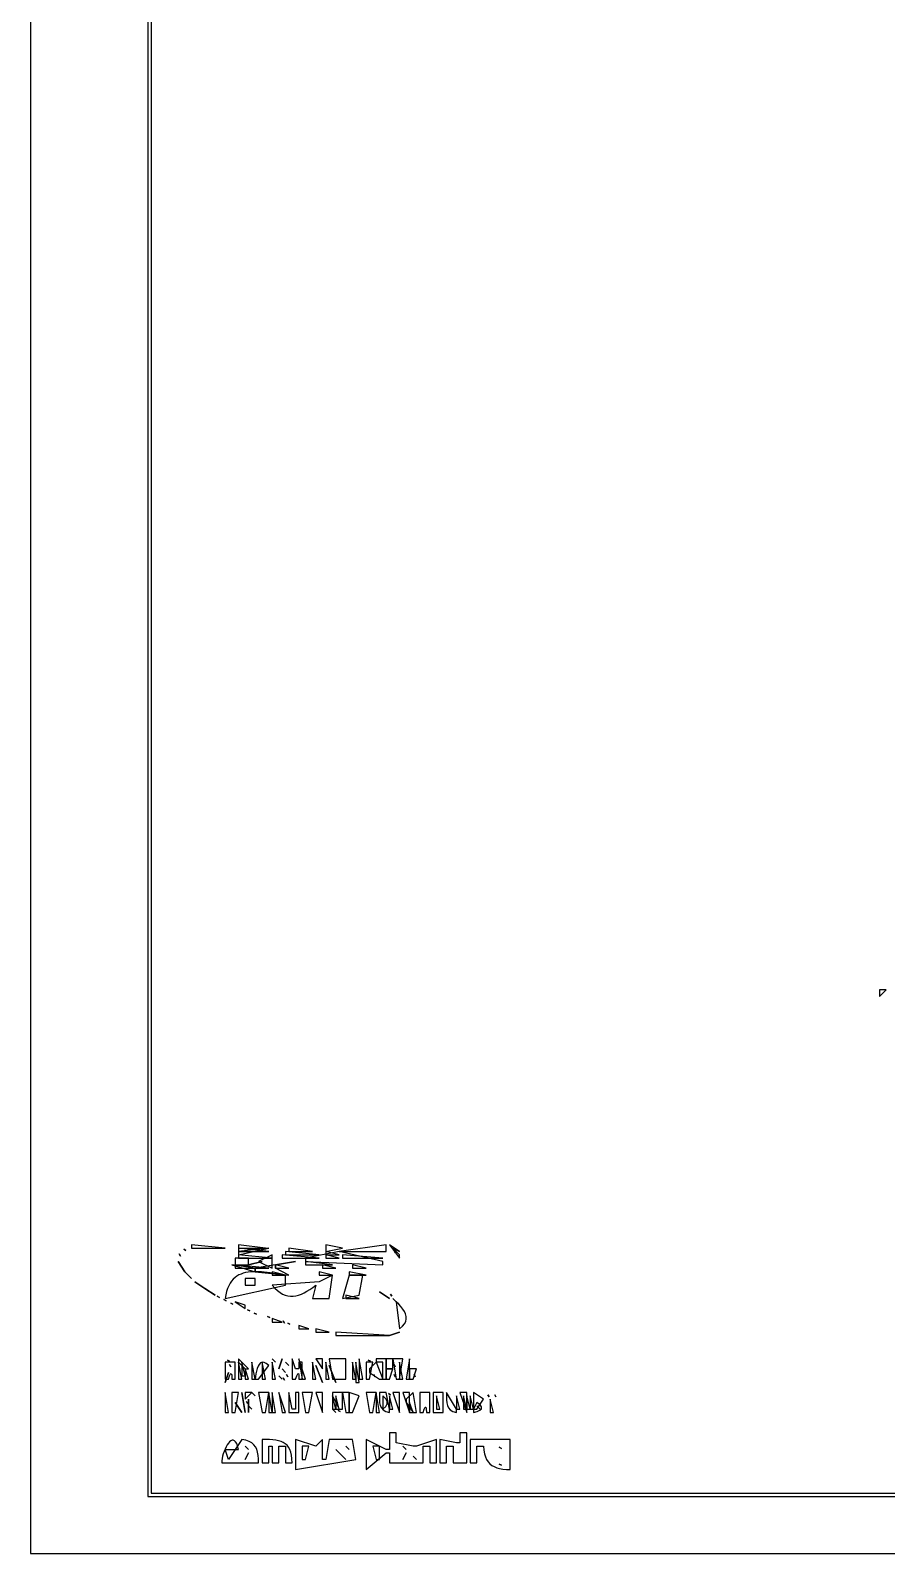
# Model space of a CAD drawing. Extents: x 0 to 1224, y 0 to 792.
# Drawn here: x 0 to 255.1, y 0 to 453.9 of the extents above; entities that cross this region are included whole.
import ezdxf

# ---------------------------------------------------------------- set-up
doc = ezdxf.new("R2010")
doc.units = 0
for name, color, linetype in [('C11', 11, 'CONTINUOUS'), ('C141', 141, 'CONTINUOUS'), ('C143', 143, 'CONTINUOUS'), ('C144', 144, 'CONTINUOUS'), ('C145', 145, 'CONTINUOUS'), ('C146', 146, 'CONTINUOUS'), ('C147', 147, 'CONTINUOUS'), ('C151', 151, 'CONTINUOUS'), ('C152', 152, 'CONTINUOUS'), ('C153', 153, 'CONTINUOUS'), ('C154', 154, 'CONTINUOUS'), ('C155', 155, 'CONTINUOUS'), ('C156', 156, 'CONTINUOUS'), ('C157', 157, 'CONTINUOUS'), ('C161', 161, 'CONTINUOUS'), ('C163', 163, 'CONTINUOUS'), ('C164', 164, 'CONTINUOUS'), ('C165', 165, 'CONTINUOUS'), ('C173', 173, 'CONTINUOUS'), ('C175', 175, 'CONTINUOUS'), ('C21', 21, 'CONTINUOUS'), ('C251', 251, 'CONTINUOUS'), ('C252', 252, 'CONTINUOUS'), ('C253', 253, 'CONTINUOUS'), ('C254', 254, 'CONTINUOUS'), ('C30', 30, 'CONTINUOUS'), ('C33', 33, 'CONTINUOUS'), ('C41', 41, 'CONTINUOUS'), ('C43', 43, 'CONTINUOUS'), ('C7', 7, 'CONTINUOUS')]:
    doc.layers.add(name, color=color, linetype=linetype)

msp = doc.modelspace()

# ---------------------------------------------------------------- linework, layer by layer
at = {"layer": 'C11'}
for points in [[(64.666664, 72.666664), (65.333336, 72.333336), (64.666664, 72.666664)], [(85, 67), (85, 66), (89, 66), (85, 67)]]:
    msp.add_lwpolyline(points, dxfattribs=at)
at = {"layer": 'C141'}
for points in [[(85, 56), (87, 51), (85, 56)], [(89, 56), (91, 51), (89, 56)], [(103, 48), (103, 42), (104, 42), (103, 48)]]:
    msp.add_lwpolyline(points, dxfattribs=at)
at = {"layer": 'C143'}
for points in [[(62, 92), (62, 91), (70, 91), (62, 92)], [(61, 88), (61, 86), (65, 86), (65, 88), (61, 88)], [(76, 90), (76, 89), (86, 89), (76, 90)], [(58.666668, 57.666668), (59.333332, 57.333332), (58.666668, 57.666668)], [(89, 58), (90, 52), (94, 52), (94, 58), (89, 58)], [(106, 58), (106, 55), (108, 55), (108, 58), (106, 58)], [(107, 47), (107, 43), (108, 43), (107, 47)], [(111, 48), (113, 42), (113, 48), (111, 48)], [(130, 47), (130, 43), (131, 43), (130, 47)], [(90, 43), (91, 42), (90, 43)]]:
    msp.add_lwpolyline(points, dxfattribs=at)
at = {"layer": 'C144'}
msp.add_lwpolyline([(96, 86), (96, 85), (100, 85), (96, 86)], dxfattribs=at)
at = {"layer": 'C145'}
for points in [[(96, 57), (96, 52), (97, 52), (96, 57)], [(106, 55), (106, 52), (107, 52), (108, 55), (106, 55)], [(74, 53), (75, 52), (74, 53)], [(90, 48), (90, 47), (92, 43), (93, 43), (93, 48), (90, 48)]]:
    msp.add_lwpolyline(points, dxfattribs=at)
at = {"layer": 'C146'}
msp.add_lwpolyline([(90, 47), (90, 43), (91, 43), (90, 47)], dxfattribs=at)
at = {"layer": 'C147'}
msp.add_lwpolyline([(76, 57), (77, 56), (76, 57)], dxfattribs=at)
at = {"layer": 'C151'}
for points in [[(67, 85), (67, 84), (77, 83), (73, 85), (73, 86), (79, 87), (67, 85)], [(88, 90), (88, 89), (92, 89), (88, 90)], [(63, 57), (63, 53), (64, 53), (63, 57)], [(97, 57), (97, 51), (98, 51), (97, 57)], [(103, 58), (103, 57), (105, 52), (106, 52), (106, 58), (103, 58)], [(59, 54), (58, 51), (59, 54)], [(106.666664, 47.666668), (107.333336, 47.333332), (106.666664, 47.666668)], [(127, 47), (127, 43), (128, 43), (127, 47)], [(113, 45), (113, 42), (114, 42), (113, 45)]]:
    msp.add_lwpolyline(points, dxfattribs=at)
at = {"layer": 'C152'}
for points in [[(62, 91), (62, 90), (71, 90), (62, 91)], [(87, 86), (87, 85), (91, 85), (87, 86)], [(62, 57), (62, 52), (63, 52), (62, 57)], [(72, 48), (72, 42), (73, 42), (72, 48)], [(95, 48), (95, 42), (96, 42), (98, 47), (95, 48)], [(116, 48), (116, 42), (117, 42), (117.3548, 42.9978), (117.6342, 43.5822), (117.8361, 43.6678), (117.9587, 43.1688), (118, 42), (119, 42), (119, 48), (118, 48), (116, 48)]]:
    msp.add_lwpolyline(points, dxfattribs=at)
at = {"layer": 'C153'}
for points in [[(71, 91), (62, 90), (62, 89), (71, 91)], [(88, 92), (88, 90), (93, 91), (88, 92)], [(86, 81), (72, 80), (72.7902, 79.1229), (73.5771, 78.389), (74.362, 77.7927), (75.1462, 77.3284), (75.9312, 76.9903), (76.7183, 76.7729), (77.5088, 76.6706), (78.304, 76.6778), (79.1054, 76.7887), (79.9142, 76.9979), (80.7319, 77.2996), (81.5598, 77.6883), (82.3991, 78.1583), (83.2514, 78.704), (84.1179, 79.3197), (85, 80), (84, 76), (89, 76), (90, 83), (86, 81)], [(94, 77), (94, 76), (98, 76), (94, 77)], [(62, 58), (62, 57), (64, 55), (65, 55), (62, 58)], [(72, 58), (73, 57), (72, 58)], [(85, 58), (87, 55), (87, 58), (85, 58)], [(63, 48), (64, 42), (63, 48)], [(132, 48), (132, 43), (133, 43), (135, 46), (132, 48)]]:
    msp.add_lwpolyline(points, dxfattribs=at)
at = {"layer": 'C154'}
for points in [[(62, 89), (62, 88), (72, 88), (62, 89)], [(75, 89), (75, 88), (86, 88), (75, 89)], [(88, 89), (88, 88), (92, 88), (88, 89)], [(61, 86), (61, 85), (71, 85), (61, 86)], [(72, 84), (72, 83), (76, 83), (72, 84)], [(73, 86), (73, 85), (77, 85), (73, 86)], [(86, 84), (86, 83), (90, 83), (86, 84)], [(95, 84), (95, 83), (100, 83), (95, 84)], [(58, 57), (58, 52), (59, 52), (59.3548, 52.9978), (59.6342, 53.5822), (59.8361, 53.6678), (59.9587, 53.1688), (60, 52), (61, 52), (61, 57), (60, 57), (58, 57)], [(64, 55), (64, 52), (65, 52), (64, 55)], [(72, 57), (72, 52), (73, 52), (72, 57)], [(78, 58), (78, 52), (79, 52), (79.3548, 52.9978), (79.6342, 53.5822), (79.8361, 53.6678), (79.9587, 53.1688), (80, 52), (81, 52), (81, 57), (80, 57), (80, 55), (79, 55), (78, 58)], [(76.333336, 53.333332), (76.666664, 52.666668), (76.333336, 53.333332)], [(114.333336, 53.333332), (114.666664, 52.666668), (114.333336, 53.333332)], [(58, 48), (58, 42), (59, 42), (58, 48)], [(66, 48), (67, 47), (66, 48)], [(68, 48), (69, 42), (70, 42), (71, 48), (68, 48)], [(74, 48), (75, 42), (76, 42), (74, 48)], [(77, 48), (77, 42), (80, 42), (80, 48), (79, 48), (79, 43), (78, 43), (77, 48)], [(81, 48), (82, 42), (83, 42), (84, 48), (81, 48)], [(85, 48), (87, 42), (87, 48), (85, 48)], [(100, 48), (101, 42), (102, 42), (103, 48), (100, 48)], [(114, 48), (112, 46), (112, 45), (114, 42), (115, 42), (114, 48)], [(120, 48), (120, 42), (123, 42), (123, 48), (120, 48)], [(124, 48), (123.9931, 46.855), (123.9958, 45.8174), (124.0578, 44.8901), (124.2289, 44.0755), (124.5588, 43.3766), (125.0975, 42.7959), (125.8946, 42.3361), (127, 42), (127, 43), (124, 48)], [(128, 48), (130, 42), (130, 48), (128, 48)], [(133, 45), (132, 43), (132, 42), (133.1029, 42.3032), (133.9126, 42.6925), (134.3681, 43.1623), (134.4085, 43.7071), (133.9728, 44.3215), (133, 45)]]:
    msp.add_lwpolyline(points, dxfattribs=at)
at = {"layer": 'C155'}
for points in [[(93, 89), (93, 88), (105, 88), (93, 89)], [(113, 58), (112, 52), (113, 52), (113, 58)], [(138.333328, 47.333332), (138.666672, 46.666668), (138.333328, 47.333332)]]:
    msp.add_lwpolyline(points, dxfattribs=at)
at = {"layer": 'C156'}
for points in [[(108.333336, 56.333332), (108.666664, 55.666668), (108.333336, 56.333332)], [(91.666664, 42.666668), (92.333336, 42.333332), (91.666664, 42.666668)]]:
    msp.add_lwpolyline(points, dxfattribs=at)
at = {"layer": 'C157'}
msp.add_lwpolyline([(104, 48), (103.9931, 46.855), (103.9958, 45.8174), (104.0578, 44.8901), (104.2289, 44.0755), (104.5588, 43.3766), (105.0975, 42.7959), (105.8946, 42.3361), (107, 42), (107, 43), (106, 48), (104, 48)], dxfattribs=at)
at = {"layer": 'C161'}
for points in [[(92, 90), (106, 90), (106, 92), (92, 90)], [(72, 89), (68, 87), (72, 85), (72, 89)], [(60, 86), (67, 84), (67, 85), (60, 86)], [(95, 83), (93, 76), (98, 77), (99, 83), (95, 83)], [(67, 52), (68, 52), (71, 56), (70.2545, 56.6579), (69.6035, 56.9822), (69.0408, 57.0159), (68.5605, 56.8021), (68.1565, 56.384), (67.8229, 55.8047), (67.5536, 55.1073), (67.3427, 54.335), (67.1841, 53.531), (67.0719, 52.7382), (67, 52)], [(113, 55), (113, 52), (114, 52), (115, 55), (113, 55)], [(64, 48), (64, 46), (66, 48), (64, 48)], [(61, 45), (63, 42), (61, 45)]]:
    msp.add_lwpolyline(points, dxfattribs=at)
at = {"layer": 'C163'}
for points in [[(77, 91), (77, 90), (84, 90), (77, 91)], [(108.333336, 90.333336), (108.666664, 89.666664), (108.333336, 90.333336)], [(60, 48), (60, 42), (61, 42), (62, 48), (60, 48)]]:
    msp.add_lwpolyline(points, dxfattribs=at)
at = {"layer": 'C164'}
for points in [[(75, 55), (76, 54), (75, 55)], [(98, 58), (98, 52), (99, 52), (98, 58)], [(100, 57), (100, 52), (101, 52), (102, 57), (100, 57)], [(102.333336, 53.333332), (102.666664, 52.666668), (102.333336, 53.333332)], [(108.333336, 53.333332), (108.666664, 52.666668), (108.333336, 53.333332)], [(137, 46), (137, 42), (138, 42), (137, 46)]]:
    msp.add_lwpolyline(points, dxfattribs=at)
at = {"layer": 'C165'}
for points in [[(84, 57), (84, 52), (85, 52), (84, 57)], [(88, 57), (88, 52), (89, 52), (88, 57)], [(110, 57), (110, 52), (111, 52), (110, 57)], [(65, 46), (65, 42), (65, 46)], [(108, 48), (110, 42), (110, 48), (108, 48)]]:
    msp.add_lwpolyline(points, dxfattribs=at)
at = {"layer": 'C173'}
msp.add_lwpolyline([(58, 76), (76, 80), (76, 83), (75.0772, 83.1213), (74.158, 83.2489), (73.2443, 83.3785), (72.338, 83.5059), (71.4411, 83.6268), (70.5556, 83.7369), (69.6833, 83.8319), (68.8262, 83.9076), (67.9862, 83.9598), (67.1653, 83.984), (66.3653, 83.9762), (65.5883, 83.932), (64.8362, 83.8471), (64.1108, 83.7173), (63.4142, 83.5383), (62.7482, 83.3058), (62.1149, 83.0157), (61.516, 82.6635), (60.9537, 82.245), (60.4297, 81.7561), (59.9461, 81.1923), (59.5048, 80.5495), (59.1077, 79.8233), (58.7567, 79.0095), (58.4538, 78.1039), (58.2009, 77.1021), (58, 76)], dxfattribs=at)
at = {"layer": 'C175'}
for points in [[(66, 57), (66, 52), (67, 52), (66, 57)], [(69, 57), (69, 52), (70, 52), (69, 57)], [(136.333328, 47.333332), (136.666672, 46.666668), (136.333328, 47.333332)]]:
    msp.add_lwpolyline(points, dxfattribs=at)
at = {"layer": 'C21'}
for points in [[(44, 87), (46, 84), (44, 87)], [(44.333332, 89.333336), (44.666668, 88.666664), (44.333332, 89.333336)], [(49, 81), (52, 79), (49, 81)], [(52, 79), (55, 77), (52, 79)], [(107.333336, 77.333336), (107.666664, 76.666664), (107.333336, 77.333336)], [(55.666668, 76.666664), (56.333332, 76.333336), (55.666668, 76.666664)], [(61, 75), (64, 73), (64, 74), (61, 75)], [(70.666664, 70.666664), (71.333336, 70.333336), (70.666664, 70.666664)]]:
    msp.add_lwpolyline(points, dxfattribs=at)
at = {"layer": 'C251'}
msp.add_lwpolyline([(75, 58), (74, 55), (75, 58)], dxfattribs=at)
at = {"layer": 'C252'}
for points in [[(100.666664, 57.666668), (101.333336, 57.333332), (100.666664, 57.666668)], [(103, 57), (101, 55), (101, 54), (104, 52), (105, 52), (105, 57), (103, 57)]]:
    msp.add_lwpolyline(points, dxfattribs=at)
at = {"layer": 'C253'}
for points in [[(107, 92), (110, 88), (110, 89), (108, 91), (110, 90), (107, 92)], [(82, 87), (82, 86), (90, 86), (82, 87)], [(75.333336, 52.333332), (75.666664, 51.666668), (75.333336, 52.333332)], [(131, 47), (131, 43), (132, 43), (131, 47)]]:
    msp.add_lwpolyline(points, dxfattribs=at)
at = {"layer": 'C254'}
for points in [[(92, 90), (82, 88), (82, 87), (105, 86), (105, 87), (92, 90)], [(109, 75), (110, 67), (110.8435, 67.7175), (111.4441, 68.4444), (111.8206, 69.1782), (111.9915, 69.9165), (111.9755, 70.6567), (111.7913, 71.3963), (111.4576, 72.133), (110.9929, 72.8641), (110.416, 73.5873), (109.7454, 74.3001), (109, 75)], [(80, 58), (81, 52), (82, 52), (80, 58)], [(108, 58), (109, 52), (110, 52), (111, 58), (108, 58)], [(71, 48), (71, 42), (72, 42), (71, 48)], [(93, 48), (94, 42), (95, 42), (95, 48), (93, 48)], [(133, 44), (134, 43), (133, 44)]]:
    msp.add_lwpolyline(points, dxfattribs=at)
at = {"layer": 'C30'}
msp.add_lwpolyline([(104, 78), (107, 76), (104, 78)], dxfattribs=at)
at = {"layer": 'C33'}
for points in [[(48, 92), (48, 91), (58, 91), (48, 92)], [(46, 84), (47, 83), (46, 84)], [(47, 83), (48, 82), (47, 83)], [(57.666668, 75.666664), (58.333332, 75.333336), (57.666668, 75.666664)], [(59.666668, 74.666664), (60.333332, 74.333336), (59.666668, 74.666664)], [(108, 76), (109, 75), (108, 76)], [(66.666664, 71.666664), (67.333336, 71.333336), (66.666664, 71.666664)], [(72, 70), (72, 69), (75, 69), (72, 70)], [(80, 68), (80, 67), (83, 67), (80, 68)]]:
    msp.add_lwpolyline(points, dxfattribs=at)
at = {"layer": 'C41'}
for points in [[(75.333336, 69.333336), (75.666664, 68.666664), (75.333336, 69.333336)], [(107, 65), (110, 66), (107, 65)]]:
    msp.add_lwpolyline(points, dxfattribs=at)
at = {"layer": 'C43'}
for points in [[(45.666668, 90.666664), (46.333332, 90.333336), (45.666668, 90.666664)], [(76.666664, 68.666664), (77.333336, 68.333336), (76.666664, 68.666664)], [(91, 66), (91, 65), (107, 65), (91, 66)]]:
    msp.add_lwpolyline(points, dxfattribs=at)
at = {"layer": 'C7'}
for points in [[(0, 792), (0, 0), (1224, 0), (1224, 792), (0, 792)], [(35, 774), (35, 17), (1206, 17), (1206, 774), (35, 774)], [(36, 773), (36, 18), (1205, 18), (1205, 773), (36, 773)], [(253, 168), (253, 166), (255, 168), (253, 168)], [(65, 86), (69, 87), (65, 86)], [(64, 82), (64, 80), (67, 80), (67, 82), (64, 82)], [(59.333332, 56.333332), (59.666668, 55.666668), (59.333332, 56.333332)], [(91, 47), (91, 43), (92, 43), (91, 47)], [(105, 47), (105, 43), (105.8701, 43.864), (106.3052, 44.6319), (106.3052, 45.3679), (105.8701, 46.1359), (105, 47)], [(121, 47), (121, 43), (122, 43), (121, 47)], [(129, 47), (129, 43), (130, 43), (129, 47)], [(64.333336, 45.333332), (64.666664, 44.666668), (64.333336, 45.333332)], [(65, 44), (66, 43), (65, 44)], [(57, 27), (68, 27), (67.9444, 28.191), (67.846, 29.2616), (67.6838, 30.2159), (67.4369, 31.0582), (67.0842, 31.7929), (66.6047, 32.4241), (65.9776, 32.9561), (65.1817, 33.3933), (64.1962, 33.7398), (63, 34), (59, 28), (58, 31), (62, 31), (61.7417, 31.9935), (61.4502, 32.749), (61.1313, 33.2842), (60.7907, 33.617), (60.4343, 33.7651), (60.0678, 33.7464), (59.6971, 33.5787), (59.328, 33.2799), (58.9663, 32.8678), (58.6177, 32.3601), (58.2882, 31.7748), (57.9834, 31.1296), (57.7091, 30.4424), (57.4713, 29.731), (57.2757, 29.0133), (57.128, 28.3069), (57.0342, 27.6299), (57, 27)], [(64, 32), (65, 31), (64, 32)], [(69, 34), (69, 27), (71, 27), (71, 32), (72, 32), (72, 27), (74, 27), (74, 32), (76, 32), (76, 27), (78, 27), (77.9222, 28.2155), (77.7732, 29.2819), (77.5524, 30.209), (77.2587, 31.0065), (76.8916, 31.6841), (76.4501, 32.2514), (75.9335, 32.7182), (75.3409, 33.0942), (74.6716, 33.3892), (73.9248, 33.6128), (73.0997, 33.7747), (72.1954, 33.8847), (71.2112, 33.9524), (70.1463, 33.9876), (69, 34)], [(79, 34), (79, 25), (97, 28), (96, 34), (89, 34), (88, 28), (87, 28), (87, 34), (85, 32), (79, 34)], [(81, 32), (81, 28), (82, 28), (83, 32), (81, 32)], [(94, 32), (95, 31), (94, 32)], [(107, 36), (107, 31), (106, 31), (100, 34), (100, 25), (106, 30), (107, 30), (107, 27), (117, 27), (117, 32), (119, 32), (119, 27), (121, 27), (121, 34), (115, 32), (114, 32), (109, 33), (109, 36), (107, 36)], [(102, 32), (103, 28), (104, 28), (104, 32), (102, 32)], [(111, 32), (112, 31), (111, 32)], [(128, 36), (128, 33), (127, 33), (122, 34), (122, 27), (124, 27), (124, 32), (126, 32), (126, 27), (130, 27), (130, 36), (128, 36)], [(131, 34), (131, 27), (133, 27), (133, 32), (135, 32), (135.1238, 30.8127), (135.3199, 29.7619), (135.5909, 28.8399), (135.9395, 28.039), (136.3682, 27.3514), (136.8798, 26.7693), (137.4768, 26.2851), (138.1618, 25.8909), (138.9376, 25.579), (139.8066, 25.3417), (140.7716, 25.1713), (141.8352, 25.0599), (143, 25), (143, 34), (131, 34)], [(65, 30), (64, 28), (65, 30)], [(91, 31), (94, 28), (91, 31)], [(112, 30), (111, 28), (112, 30)], [(114, 29), (115, 28), (114, 29)], [(139.666672, 31.666666), (140.333328, 31.333334), (139.666672, 31.666666)], [(139.666672, 26.666666), (140.333328, 26.333334), (139.666672, 26.666666)]]:
    msp.add_lwpolyline(points, dxfattribs=at)

doc.saveas('drawing.dxf')
